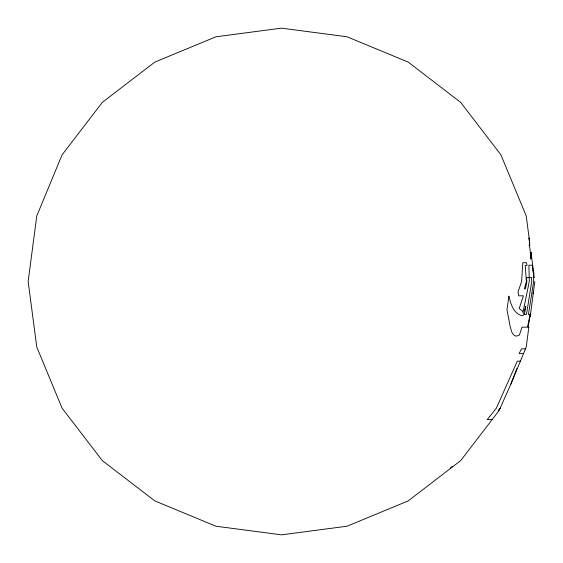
<?xml version="1.0" encoding="UTF-8"?>
<svg xmlns="http://www.w3.org/2000/svg" width="563" height="563" viewBox="0 0 563 563"><rect width="100%" height="100%" fill="white"/><g stroke="black" fill="none" stroke-linecap="round" stroke-linejoin="round"><path stroke-width="0.84" d="M530.867 254.553L530.937 252.161L533.823 273.702L533.879 277.439L532.274 265.215L528.903 265.215L529.29 281.5L523.231 311.149L524.294 311.149L525.736 306.272L524.47 314.443L526.447 314.443L531.754 281.5L531.338 277.439L526.553 277.439L526.841 281.5L525.434 288.819L524.406 288.819L526.398 281.5L525.209 265.377L527.038 265.377L526.489 262.696L522.802 262.696L521.62 281.5L518.002 291.979L518.713 295.814L523.414 295.814L519.192 308.489L522.471 310.966L523.189 313.119L524.012 313.119L523.914 314.696L522.499 315.759C513.604 314.027 510.627 303.781 508.91 296.11L506.967 309.847L510.367 327.392L511.858 332.163A24.906 9.451 -82 0 0 516.56 336.104L519.417 334.999L521.971 327.18L527.489 327.18L530.079 314.443L528.425 314.443L533.668 281.5L533.245 277.439L534.315 277.439M531.022 252.442L530.782 259.029L529.994 248.6L529.086 245.51L529.755 245.51L529.276 239.184L526.215 215.932L500.908 154.825L460.647 102.353L408.175 62.092L347.068 36.785L281.5 28.15L215.932 36.785L154.825 62.092L102.353 102.353L62.092 154.825L36.785 215.932L28.15 281.5L36.785 347.068L62.092 408.175L102.353 460.647L154.825 500.908L215.932 526.215L281.5 534.85L347.068 526.215L408.175 500.908L460.647 460.647L499.177 410.434L498.339 410.434L500.141 408.175L510.88 384.1L526.215 347.068L528.805 327.42L528.333 327.124M528.805 327.42L528.08 327.18L530.36 314.443A23.66 3.061 -82.5 0 1 530.128 313.697M530.226 316.617L534.85 281.5M532.929 293.795L533.267 292.098M510.88 384.1L516.841 368.519M498.783 410.434L500.444 408.175M450.421 467.93L452.448 466.347M525.483 348.842L521.591 348.842L519.1 353.536L523.541 353.536M520.388 361.136L517.298 361.136L496.355 408.175L487.248 419.583L492.153 419.583M532.985 270.31L533.823 273.702M529.276 239.184L529.037 237.896L529.333 241.281M529.48 242.97L529.706 245.51"/></g></svg>
